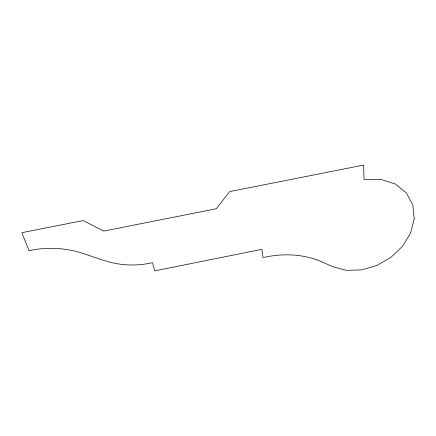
<?xml version="1.0" encoding="UTF-8"?>
<svg xmlns="http://www.w3.org/2000/svg" width="436" height="436" viewBox="0 0 436 436"><rect width="100%" height="100%" fill="white"/><g stroke="black" fill="none" stroke-linecap="round" stroke-linejoin="round"><path stroke-width="0.65" d="M414.2 218.828L410.581 233.037L402.515 246.28L390.879 257.404L376.78 265.502L361.46 269.928L346.222 270.315L332.379 266.576L322.558 262.134A83.238 63.089 -16.5 0 0 263.061 257.572L261.873 249.327L154.709 270.903L152.48 262.652A79.036 69.297 3.7 0 1 104.019 260.45L82.944 253.452A78.584 59.765 4.7 0 0 29.087 250.711L21.8 232.699L83.2 220.556L103.724 231.096L216.256 208.751L229.619 191.6L363.619 165.097L364.022 179.463L380.688 179.31L395.321 184.008L406.385 192.93L412.832 204.985L414.2 218.828"/></g></svg>
